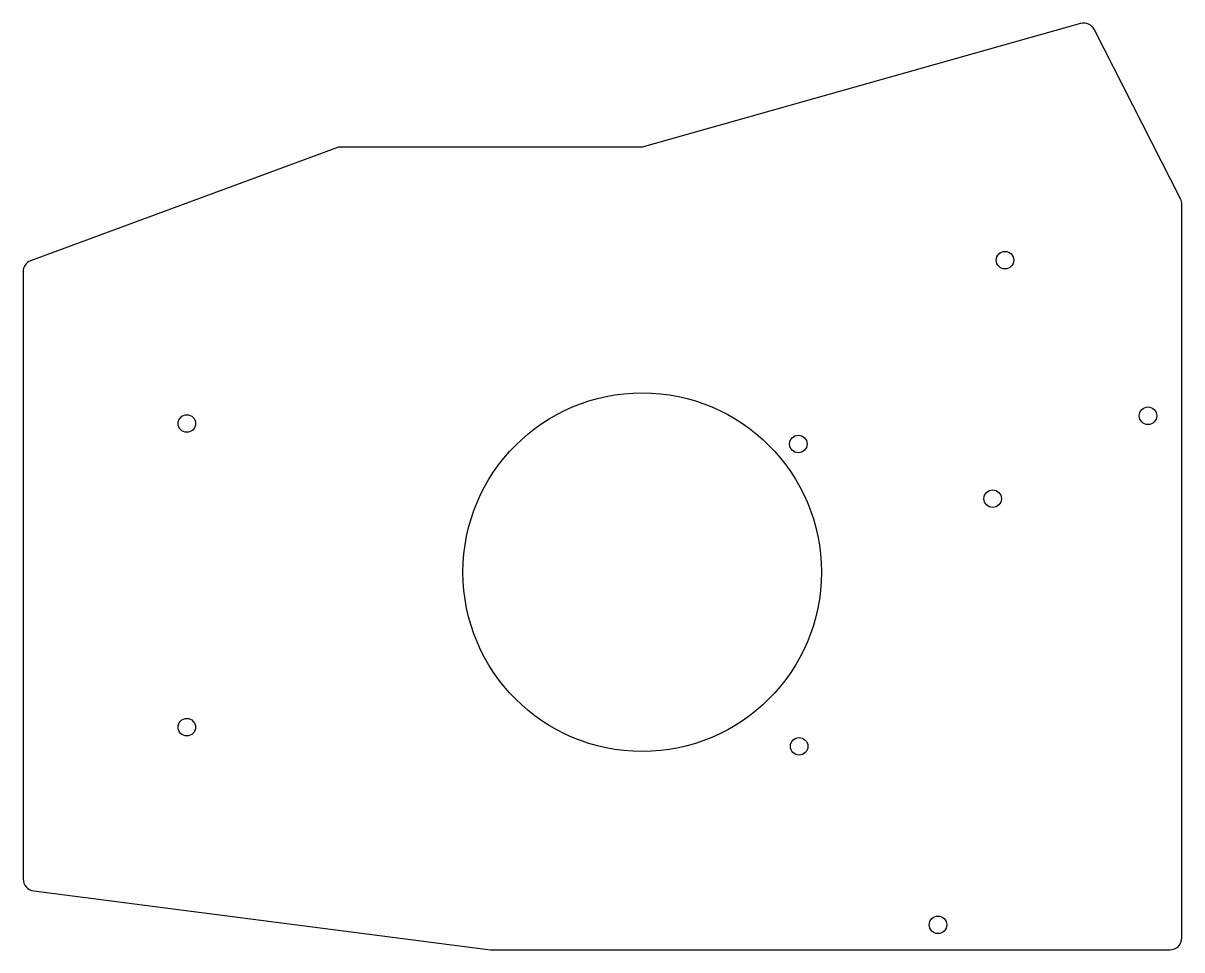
# Model space of a CAD drawing. Header units: millimetres. Extents: x 24 to 170, y 19 to 135.
import ezdxf

# ---------------------------------------------------------------- set-up
doc = ezdxf.new("R2010")
doc.units = ezdxf.units.MM
doc.layers.get('0').update_dxf_attribs({"linetype": 'CONTINUOUS'})

msp = doc.modelspace()

# ---------------------------------------------------------------- linework, layer by layer
msp.add_lwpolyline([(82.86, 18.66), (168.14, 18.66), (168.14, 18.66, 0.414174), (169.64, 20.16), (169.64, 112.22, 0.122725), (169.47, 112.92), (158.66, 134.14, 0.355636), (156.93, 134.91), (101.91, 119.41), (63.81, 119.41), (25.12, 105.14, 0.29936), (24.21, 103.76), (24.21, 27.56, 0.380641), (25.55, 26.06)], format="xyb", close=True)
for centre, radius in [((147.45, 105.22), 1.1), ((101.91, 66.06), 22.5), ((44.76, 84.71), 1.1), ((165.39, 85.69), 1.1), ((121.51, 82.15), 1.1), ((145.9, 75.28), 1.1), ((44.75, 46.6), 1.1), ((121.6, 44.2), 1.1), ((139.03, 21.8), 1.1)]:
    msp.add_circle(centre, radius)

doc.saveas('drawing.dxf')
